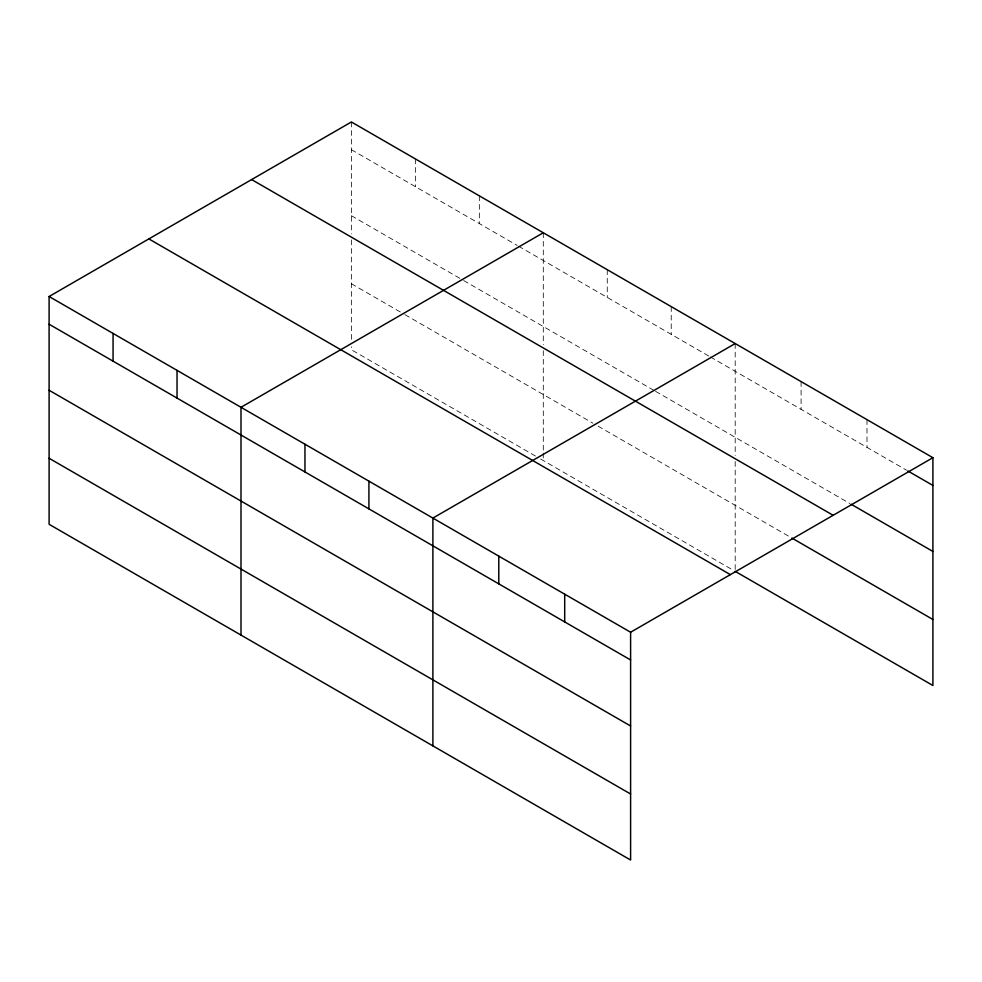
<?xml version="1.0" encoding="UTF-8"?>
<svg xmlns="http://www.w3.org/2000/svg" width="982" height="982" viewBox="0 0 982 982"><rect width="100%" height="100%" fill="white"/><g stroke="black" fill="none" stroke-linecap="round" stroke-linejoin="round"><path stroke-width="0.74" stroke-dasharray="4.91 3.68" d="M351.396 149.706L517.183 245.426M518.496 246.175L709.078 356.208M710.391 356.969L906.533 470.206M351.396 215.721L462.362 279.784M463.664 280.545L654.258 390.578M655.559 391.327L849.86 503.508M351.396 283.749L403.614 313.896M404.928 314.645L592.907 423.181M598.124 426.188L790.547 537.289M535.46 456.041L351.396 349.764L351.396 346.769M540.689 459.048L732.584 569.842M866.996 419.645L866.996 447.387M801.091 381.605L801.091 409.334M735.187 343.553L735.187 455.439M735.187 461.491L735.187 569.842M671.222 306.617L671.222 334.359M607.257 269.694L607.257 297.423M543.292 232.759L543.292 344.657M543.292 350.697L543.292 451.56M543.292 453.058L543.292 460.558M479.326 195.835L479.326 223.565M415.361 158.9L415.361 186.629M351.396 121.977L351.396 233.863M351.396 239.915L351.396 340.766"/><path stroke-width="1.47" d="M630.604 725.98L630.604 632.236L49.1 296.503L49.1 524.302L630.604 860.023L630.604 725.98L49.1 390.259M735.187 571.352L932.9 685.497L932.9 457.698L351.396 121.977L49.1 296.503M543.292 232.759L240.995 407.297L240.995 635.096M735.187 343.553L432.89 518.079L432.89 745.878M630.604 632.236L932.9 457.698M907.859 470.967L932.9 485.427M851.185 504.269L932.9 551.454M251.638 179.571L833.141 515.292M791.873 538.05L932.9 619.47M148.859 238.908L730.363 574.63M49.1 324.232L630.604 659.965M49.1 458.275L630.604 794.008M564.699 594.184L564.699 621.913M498.795 556.131L498.795 583.86M368.925 481.155L368.925 508.885M304.96 444.22L304.96 471.961M177.03 370.361L177.03 398.103M113.065 333.438L113.065 361.167"/></g></svg>
